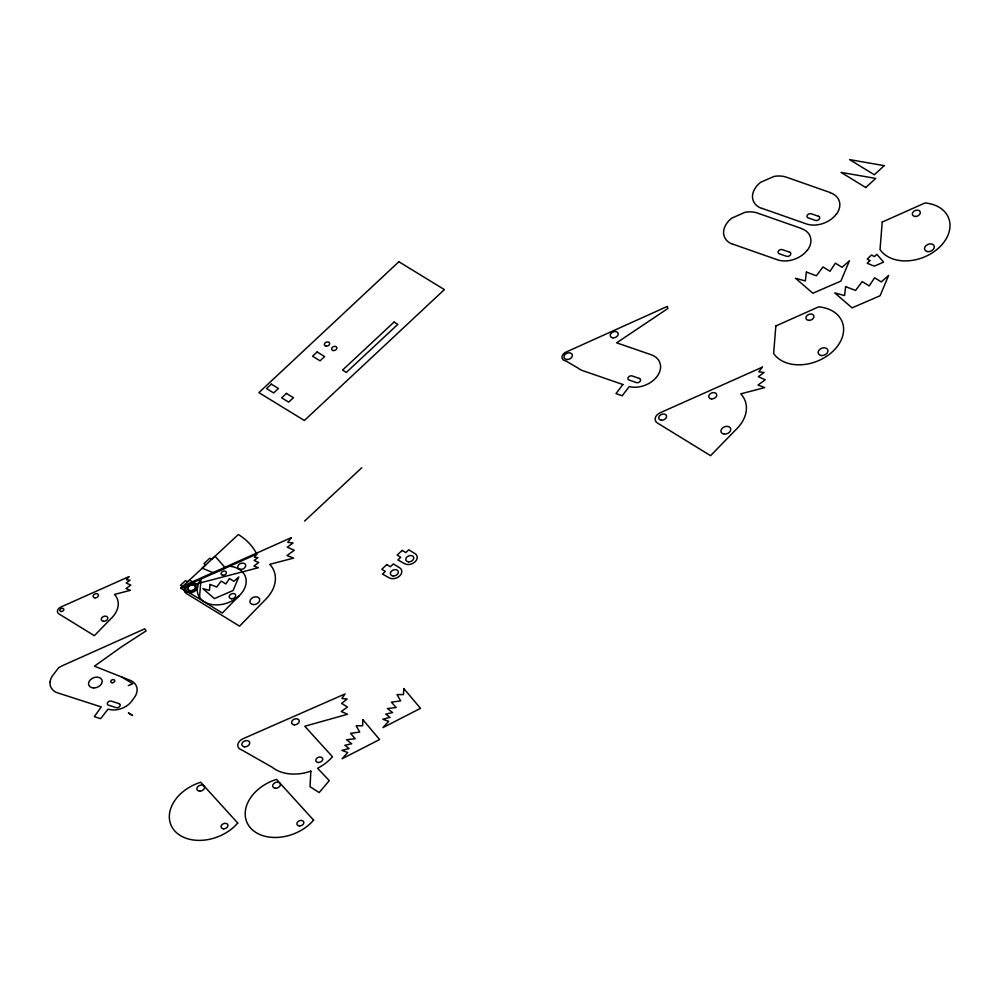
<?xml version="1.0" encoding="UTF-8"?>
<svg xmlns="http://www.w3.org/2000/svg" width="1000" height="1000" viewBox="0 0 1000 1000"><rect width="100%" height="100%" fill="white"/><g stroke="black" fill="none" stroke-linecap="round" stroke-linejoin="round"><path stroke-width="1.5" d="M199.537 597.35L201 579A25.288 18.312 -21.3 0 0 210.338 604.225A25.288 18.312 -21.3 0 0 244.213 589.113A25.288 18.312 -21.3 0 0 229.537 566.263M256.788 554.1L254.412 557.225L257.962 557.625L254.112 560.45L258.75 562.513L253.888 566.025L258.363 567.725L181.125 587.875L238.337 534.513A82.95 60.062 -21.3 0 1 256.788 554.1L188.688 584.5A5.238 3.787 -21.3 0 0 186.8 591.287L204.513 601.95M238.888 596.05L222.288 613.088L204.275 601.8M304.562 521.1L361.775 467.738M865.775 187.525L875.713 178.425L841.05 172.387L865.888 187.6M128.275 685.588L132.775 683.775L121.337 676.787M830.238 192.562L785.962 177.037A22.5 16.287 -21.3 0 0 773.95 176.438L760.675 182.275A21.837 15.812 -21.3 0 0 756.263 186.663A21.637 15.662 -21.3 0 0 761.938 208.475M762.025 208.363L806.3 223.888A22.25 16.113 -21.3 0 0 836.213 214.288M801.325 228.438L757.05 212.913A22.5 16.287 -21.3 0 0 745.037 212.3L731.762 218.15A21.837 15.812 -21.3 0 0 727.35 222.537A21.637 15.662 -21.3 0 0 733.025 244.35M733.112 244.237L777.387 259.762A22.25 16.113 -21.3 0 0 807.3 250.15M187.25 591.9L180.7 588.225L182.512 586.538L180.5 585.3L185.525 580.6L187.537 581.838L189.537 579.987L195.863 583.862M830.15 192.688A21.888 15.85 -21.3 0 1 836.363 214.338M801.237 228.55A21.888 15.85 -21.3 0 1 807.45 250.2M50.087 681.775C49.162 686.95 53.075 691.688 57.938 692.962L101.3 706.95L94.275 716.637L100.6 718.675L108.062 709.125A17.775 12.875 -21.3 0 0 131.838 701.012L134.412 697.45A17.775 12.875 -21.3 0 0 129.188 679.975L94.425 666.175L121.525 646.838L146.113 630.887L144.713 628.85L62.95 665.45L58.762 667.6L52.713 675.5A17.775 12.875 -21.3 0 0 50.087 681.775M310.863 771.137L310.012 786.675L319.163 792.562L329.288 780.638L317.575 768.263A39.475 28.588 -21.3 0 0 332.475 756.737L304.775 726.25L347.575 714.262L341.262 711.513L347.488 707.025L341.575 703.375L347.188 699.062L341.875 698.438L345.15 693.9L243.25 738.625A8.137 5.888 -21.3 0 0 237.85 744.688A8.137 5.888 -21.3 0 0 241.725 749.925L272.375 767.35A39.475 28.588 -21.3 0 0 310.863 771.137M362.925 719.75L362.575 725.788L356.138 725.75L359.725 732.075L350.487 733.337L355.225 738.7L346.562 739.75L351.675 743.775L344.862 745.288L349.125 748.562L341.875 750.375L347.725 752.513L342.075 758.775L379.6 739.525L362.925 719.75M403.837 688.575L403.488 694.613L397.05 694.575L400.637 700.9L391.4 702.15L396.138 707.513L387.463 708.562L392.575 712.588L385.775 714.1L390.025 717.387L382.788 719.2L388.638 721.325L382.975 727.588L420.513 708.337L403.837 688.575M775.837 325.975L773.65 353.5A37.925 27.462 -21.3 0 0 834.275 349.963A37.925 27.462 -21.3 0 0 818.65 306.863L775.837 325.975M882.225 222.062L880.025 249.587A37.925 27.462 -21.3 0 0 940.662 246.05A37.925 27.462 -21.3 0 0 925.025 202.95L882.225 222.062M210.125 584.475L209.425 590.4L202.862 588.612L214.425 598.6L233.1 590.513L238.812 576.938L233.912 581.3L229.425 578.55L225.875 583.962L221.175 581.087L216.75 586.975L210.125 584.475M806.4 272.05L805.35 280.938L795.5 278.25L812.85 293.238L840.875 281.112L849.438 260.75L842.075 267.288L835.362 263.175L830.025 271.288L822.975 266.975L816.35 275.8L806.4 272.05M845.625 286.675L844.575 295.562L834.725 292.875L852.075 307.863L880.088 295.738L888.662 275.375L881.3 281.913L874.575 277.8L869.237 285.912L862.2 281.6L855.575 290.425L845.625 286.675M128.863 576.688L126.475 579.812L130.037 580.212L126.188 583.038L130.812 585.1L125.962 588.6L130.438 590.3L114.488 594.462A25.288 18.312 -21.3 0 1 110.95 618.638L94.35 635.675L58.863 613.862A5.238 3.787 -21.3 0 1 60.75 607.075L128.863 576.688M291.3 537.663L287.738 542.35L293.062 542.95L287.288 547.188L294.237 550.288L286.962 555.538L293.663 558.1L269.738 564.338A37.925 27.462 -21.3 0 1 264.45 600.588L239.55 626.15L186.312 593.438A7.862 5.688 -21.3 0 1 189.15 583.263L291.3 537.663M622.9 384.513L615.988 393.6L622.212 395.788L629.188 386.6A21.962 15.913 -21.3 0 0 657.537 375.788A21.962 15.913 -21.3 0 0 651.15 354.738L616.65 342.825L667.913 308.463L667.288 306.425L566.362 351.938A6.35 4.6 -21.3 0 0 562.013 357.025A6.35 4.6 -21.3 0 0 565.875 360.975L578.1 368.1A21.962 15.913 -21.3 0 0 582.95 370.725L622.9 384.513M762.325 367.175L758.763 371.863L764.087 372.463L758.312 376.7L765.263 379.787L757.987 385.05L764.688 387.612L740.763 393.85A37.925 27.462 -21.3 0 1 735.475 430.1L710.575 455.662L657.337 422.95A7.862 5.688 -21.3 0 1 660.175 412.775L762.325 367.175M205.75 564.725L202.213 568.237L213.9 572.95L225.387 567.938L215.125 556.3L211.737 559.35L209.75 558.237L203.962 563.625L205.75 564.725M869.837 260.637L867.188 263.275L874.338 266.137L883.562 262.137L876.875 254.325L874.338 256.613L871.562 255L867.237 259.037L869.837 260.637M398.875 261.725L258.888 392.625L304.387 420.487L444.375 289.6L398.875 261.725M271.325 384.15L266.562 388.587L273.65 392.938L278.425 388.488L271.325 384.15M317.113 351.975L312.55 356.225L320.062 360.825L324.625 356.575L317.113 351.975M286.438 393.4L281.675 397.85L288.675 402.137L293.438 397.7L286.438 393.4M394.05 322.062L342.562 370.087L346.325 372.388L397.812 324.363L394.05 322.062M128.5 713.012L132.475 715.438L128.5 713.012M386.825 564.587L381.8 569.275L385.312 571.438L382.475 574.087L389.038 577.75A7.725 5.6 -21.3 0 0 399.613 576A7.725 5.6 -21.3 0 0 399.688 567.812L393.363 563.938L390.35 566.75L386.825 564.587M402.175 550.413L397.15 555.1L400.725 557.3L397.887 559.938L404.45 563.612A7.725 5.6 -21.3 0 0 415.025 561.862A7.725 5.6 -21.3 0 0 415.1 553.675L408.775 549.788L405.763 552.6L402.175 550.413M884.262 165.662L874.325 174.762L849.613 159.625L884.262 165.662M118.975 703.6L111.463 701.175A2.788 2.025 -21.3 0 0 107.725 702.45A2.788 2.025 -21.3 0 0 108.55 705.2L116.062 707.613A2.788 2.025 -21.3 0 0 119.787 706.35A2.788 2.025 -21.3 0 0 118.975 703.6M818.487 216.3L811.325 213.787A2.875 2.075 -21.3 0 0 807.463 215.025A2.875 2.075 -21.3 0 0 808.213 217.887L815.375 220.4A2.875 2.075 -21.3 0 0 819.237 219.163A2.875 2.075 -21.3 0 0 818.487 216.3M789.575 252.175L782.412 249.662A2.875 2.075 -21.3 0 0 778.55 250.9A2.875 2.075 -21.3 0 0 779.3 253.75L786.462 256.262A2.875 2.075 -21.3 0 0 790.325 255.025A2.875 2.075 -21.3 0 0 789.575 252.175M639.4 378.475L632.238 375.962A2.875 2.075 -21.3 0 0 628.375 377.2A2.875 2.075 -21.3 0 0 629.125 380.05L636.287 382.562A2.875 2.075 -21.3 0 0 640.15 381.325A2.875 2.075 -21.3 0 0 639.4 378.475M313.587 820.15L276.55 779.375A39.475 28.588 -21.3 0 0 250.725 828.175A39.475 28.588 -21.3 0 0 313.587 820.15M237.738 823.05L200.688 782.262A39.475 28.588 -21.3 0 0 174.875 831.075A39.475 28.588 -21.3 0 0 237.738 823.05M612.987 337.825A4.15 3 -21.3 0 0 618.162 333.35A4.15 3 -21.3 0 0 611.562 332.812A4.15 3 -21.3 0 0 612.987 337.825M567.025 359.525A4.387 3.175 -21.3 0 0 572.275 354.637A4.387 3.175 -21.3 0 0 565.188 354.338A4.387 3.175 -21.3 0 0 567.025 359.525M661.45 420.2A4.062 2.938 -21.3 0 0 666.513 415.812A4.062 2.938 -21.3 0 0 660.05 415.288A4.062 2.938 -21.3 0 0 661.45 420.2M711.5 398.925A4.15 3 -21.3 0 0 716.675 394.45A4.15 3 -21.3 0 0 710.075 393.9A4.15 3 -21.3 0 0 711.5 398.925M724.362 434.1A5.075 3.675 -21.3 0 0 730.65 428.575A5.075 3.675 -21.3 0 0 722.525 427.987A5.075 3.675 -21.3 0 0 724.362 434.1M94.975 597.85A2.763 2 -21.3 0 0 98.425 594.862A2.763 2 -21.3 0 0 94.025 594.5A2.763 2 -21.3 0 0 94.975 597.85M103.55 621.3A3.388 2.45 -21.3 0 0 107.737 617.625A3.388 2.45 -21.3 0 0 102.325 617.225A3.388 2.45 -21.3 0 0 103.55 621.3M61.212 611.512A2.075 1.5 -21.3 0 0 63.8 609.275A2.075 1.5 -21.3 0 0 60.487 609A2.075 1.5 -21.3 0 0 61.212 611.512M408.512 561.838A4.15 3 -21.3 0 0 413.688 557.375A4.15 3 -21.3 0 0 407.088 556.825A4.15 3 -21.3 0 0 408.512 561.838M821.55 355.538A5.075 3.675 -21.3 0 0 827.85 350.025A5.075 3.675 -21.3 0 0 819.725 349.425A5.075 3.675 -21.3 0 0 821.55 355.538M808.7 320.363A4.15 3 -21.3 0 0 813.875 315.887A4.15 3 -21.3 0 0 807.262 315.35A4.15 3 -21.3 0 0 808.7 320.363M915.075 216.45A4.15 3 -21.3 0 0 920.263 211.975A4.15 3 -21.3 0 0 913.65 211.438A4.15 3 -21.3 0 0 915.075 216.45M927.938 251.637A5.075 3.675 -21.3 0 0 934.225 246.112A5.075 3.675 -21.3 0 0 926.1 245.525A5.075 3.675 -21.3 0 0 927.938 251.637M93.663 687.938A7.062 5.112 -21.3 0 0 101.95 679.963A7.062 5.112 -21.3 0 0 90.475 679.675A7.062 5.112 -21.3 0 0 93.663 687.938M112.15 682.738A2.075 1.5 -21.3 0 0 114.738 680.5A2.075 1.5 -21.3 0 0 111.438 680.238A2.075 1.5 -21.3 0 0 112.15 682.738M189.675 592.638A6.238 4.525 -21.3 0 0 197.475 585.9A6.238 4.525 -21.3 0 0 187.525 585.087A6.238 4.525 -21.3 0 0 189.675 592.638M231.475 598.725A3.388 2.45 -21.3 0 0 235.675 595.037A3.388 2.45 -21.3 0 0 230.25 594.65A3.388 2.45 -21.3 0 0 231.475 598.725M222.9 575.262A2.763 2 -21.3 0 0 226.35 572.288A2.763 2 -21.3 0 0 221.95 571.925A2.763 2 -21.3 0 0 222.9 575.262M190.312 591.038A4.15 3 -21.3 0 0 195.487 586.562A4.15 3 -21.3 0 0 188.888 586.025A4.15 3 -21.3 0 0 190.312 591.038M326.213 346.138A2.737 1.988 -21.3 0 0 329.6 343.162A2.737 1.988 -21.3 0 0 325.213 342.837A2.737 1.988 -21.3 0 0 326.213 346.138M333.438 350.562A2.737 1.988 -21.3 0 0 336.825 347.587A2.737 1.988 -21.3 0 0 332.45 347.262A2.737 1.988 -21.3 0 0 333.438 350.562M393.113 575.95A4.15 3 -21.3 0 0 398.288 571.475A4.15 3 -21.3 0 0 391.688 570.938A4.15 3 -21.3 0 0 393.113 575.95M253.337 604.587A5.075 3.675 -21.3 0 0 259.625 599.062A5.075 3.675 -21.3 0 0 251.5 598.475A5.075 3.675 -21.3 0 0 253.337 604.587M240.475 569.412A4.15 3 -21.3 0 0 245.65 564.938A4.15 3 -21.3 0 0 239.05 564.4A4.15 3 -21.3 0 0 240.475 569.412M190.425 590.688A4.062 2.938 -21.3 0 0 195.5 586.3A4.062 2.938 -21.3 0 0 189.025 585.775A4.062 2.938 -21.3 0 0 190.425 590.688M244.575 746.812A4.088 2.963 -21.3 0 0 249.638 742.375A4.088 2.963 -21.3 0 0 243.1 741.9A4.088 2.963 -21.3 0 0 244.575 746.812M318.387 762.5A3.588 2.6 -21.3 0 0 322.6 758.462A3.588 2.6 -21.3 0 0 316.775 758.3A3.588 2.6 -21.3 0 0 318.387 762.5M294.425 724.85A3.987 2.888 -21.3 0 0 299.137 720.387A3.987 2.888 -21.3 0 0 292.688 720.163A3.987 2.888 -21.3 0 0 294.425 724.85M199.688 791.15A3.987 2.888 -21.3 0 0 204.4 786.7A3.987 2.888 -21.3 0 0 197.95 786.475A3.987 2.888 -21.3 0 0 199.688 791.15M223.637 828.8A3.588 2.6 -21.3 0 0 227.85 824.762A3.588 2.6 -21.3 0 0 222.037 824.6A3.588 2.6 -21.3 0 0 223.637 828.8M275.538 788.263A3.987 2.888 -21.3 0 0 280.25 783.8A3.987 2.888 -21.3 0 0 273.8 783.575A3.987 2.888 -21.3 0 0 275.538 788.263M299.5 825.913A3.588 2.6 -21.3 0 0 303.712 821.875A3.588 2.6 -21.3 0 0 297.887 821.712A3.588 2.6 -21.3 0 0 299.5 825.913"/></g></svg>
